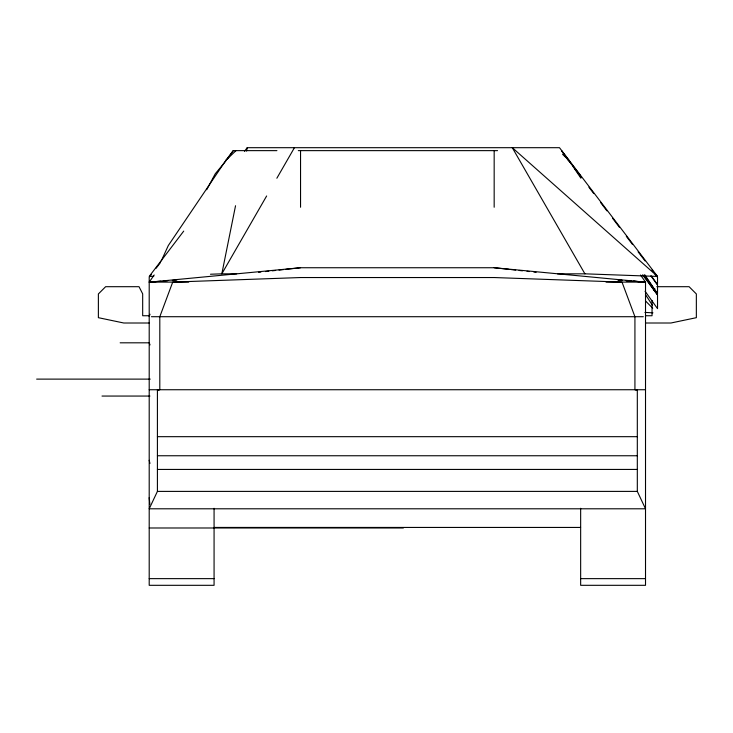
<?xml version="1.0" encoding="UTF-8"?>
<svg xmlns="http://www.w3.org/2000/svg" width="733" height="733" viewBox="0 0 733 733"><rect width="100%" height="100%" fill="white"/><g stroke="black" fill="none" stroke-linecap="round" stroke-linejoin="round"><path stroke-width="1.1" d="M235.54 205.735L221.824 273.83L210.481 274.234M246.563 151.044L247.241 147.69L559.49 147.69L657.528 276.433L584.907 273.83L557.501 273.83M149.202 316.326L150.027 314.219M161.242 261.003L168.306 245.537L225.975 160.197L233.25 150.632L276.927 150.632M157.412 389.736L157.412 491.394L149.202 508.794L645.516 508.794L637.316 491.394L637.316 389.736M653.882 290.277L654.789 288.49M206.706 189.737L215.245 173.803L225.819 161.013M266.638 195.977L221.824 273.83L236.667 273.83M276.854 178.238L294.437 147.69M227.221 159.308L233.25 150.632M188.702 282.104L149.202 282.104L154.196 275.012M183.726 231.097L149.202 276.433L153.747 276.268M244.474 151.319L247.241 147.69M151.282 274.6L149.202 277.331L149.202 585.31L214.073 585.31L214.073 508.299M156.138 268.232L160.298 262.762M225.975 160.197L236.008 150.632M157.687 390.497L159.803 389.736L159.803 316.711L172.722 282.104L300.548 277.541L494.17 277.541L622.005 282.104L645.516 282.104L645.516 585.31L580.655 585.31L580.655 508.299M258.63 272.3L260.893 272.053M265.428 271.558L268.828 271.183M272.227 270.816L275.626 270.45M279.026 270.074L283.552 269.579M285.824 269.341L300.548 267.737L494.17 267.737L644.444 282.077L633.193 281.234M150.347 282.077L300.548 267.737M149.202 282.104L160.884 281.243M163.166 281.078L167.729 280.739M172.292 280.409L176.845 280.07M298.304 150.632L497.551 150.632M606.026 282.104L622.005 282.104L634.925 316.711L634.925 389.736L637.041 390.497M656.823 286.695L689.084 286.695L696.35 293.951L696.35 317.682L670.933 323.006L645.516 323.006M149.202 315.74L142.678 315.74L142.678 293.869L139.013 286.695L105.634 286.695L98.378 293.951L98.378 317.682L123.795 323.006L149.202 323.006M645.516 315.74L652.049 315.74L652.049 300.429M151.429 316.711L643.29 316.711M120.157 342.815L149.202 342.815L150.036 344.922M36.65 379.117L150.247 379.117M149.202 389.736L645.516 389.736M102.006 396.058L149.944 396.058M157.412 436.676L637.316 436.676M157.412 455.752L637.316 455.752M157.412 469.432L637.316 469.432M157.412 491.394L637.316 491.394M214.128 527.439L580.6 527.439M149.202 527.989L403.37 527.989M149.202 578.639L214.073 578.639M580.655 578.639L645.516 578.639M644.948 312.423L652.947 312.826M617.873 280.07L622.436 280.409M625.854 280.657L631.562 281.078M633.843 281.243L645.516 282.104L640.532 275.012M618.57 280.153L621.941 280.4M626.449 280.739L630.948 281.069M494.17 267.737L508.904 269.341M511.167 269.579L515.702 270.074M519.101 270.45L522.501 270.816M527.027 271.311L529.299 271.558M533.826 272.053L536.098 272.3M657.528 276.433L512.294 147.69L584.907 273.83M562.577 154.315L568.744 160.197L580.921 178.211M645.489 300.924L652.709 308.199M567.498 159.308L571.731 164.43M573.133 166.134L580.545 175.801M568.744 160.197L561.478 150.632L566.297 157.577M568.79 160.784L566.023 157.137L567.36 158.997M575.029 168.975L581.269 177.166M588.892 187.19L593.748 193.558M600.684 202.665L606.924 210.866M612.467 218.15L619.394 227.248M626.33 236.356L632.57 244.556M638.113 251.84L645.049 260.939M651.976 270.046L653.369 271.87M654.752 273.693L657.528 277.331L657.528 284.596L651.518 276.231M642.566 274.829L657.528 294.923L657.528 308.63L645.086 291.248M650.895 275.819L657.528 285.064L657.528 293.75L644.334 275.132M643.675 275.278L657.528 294.923M644.811 274.829L657.528 293.75M645.663 294.895L652.526 305.404M149.202 460.287L149.944 463.43M149.202 497.661L149.871 504.368M494.17 150.632L494.17 207.247M300.548 150.632L300.548 207.247"/></g></svg>
